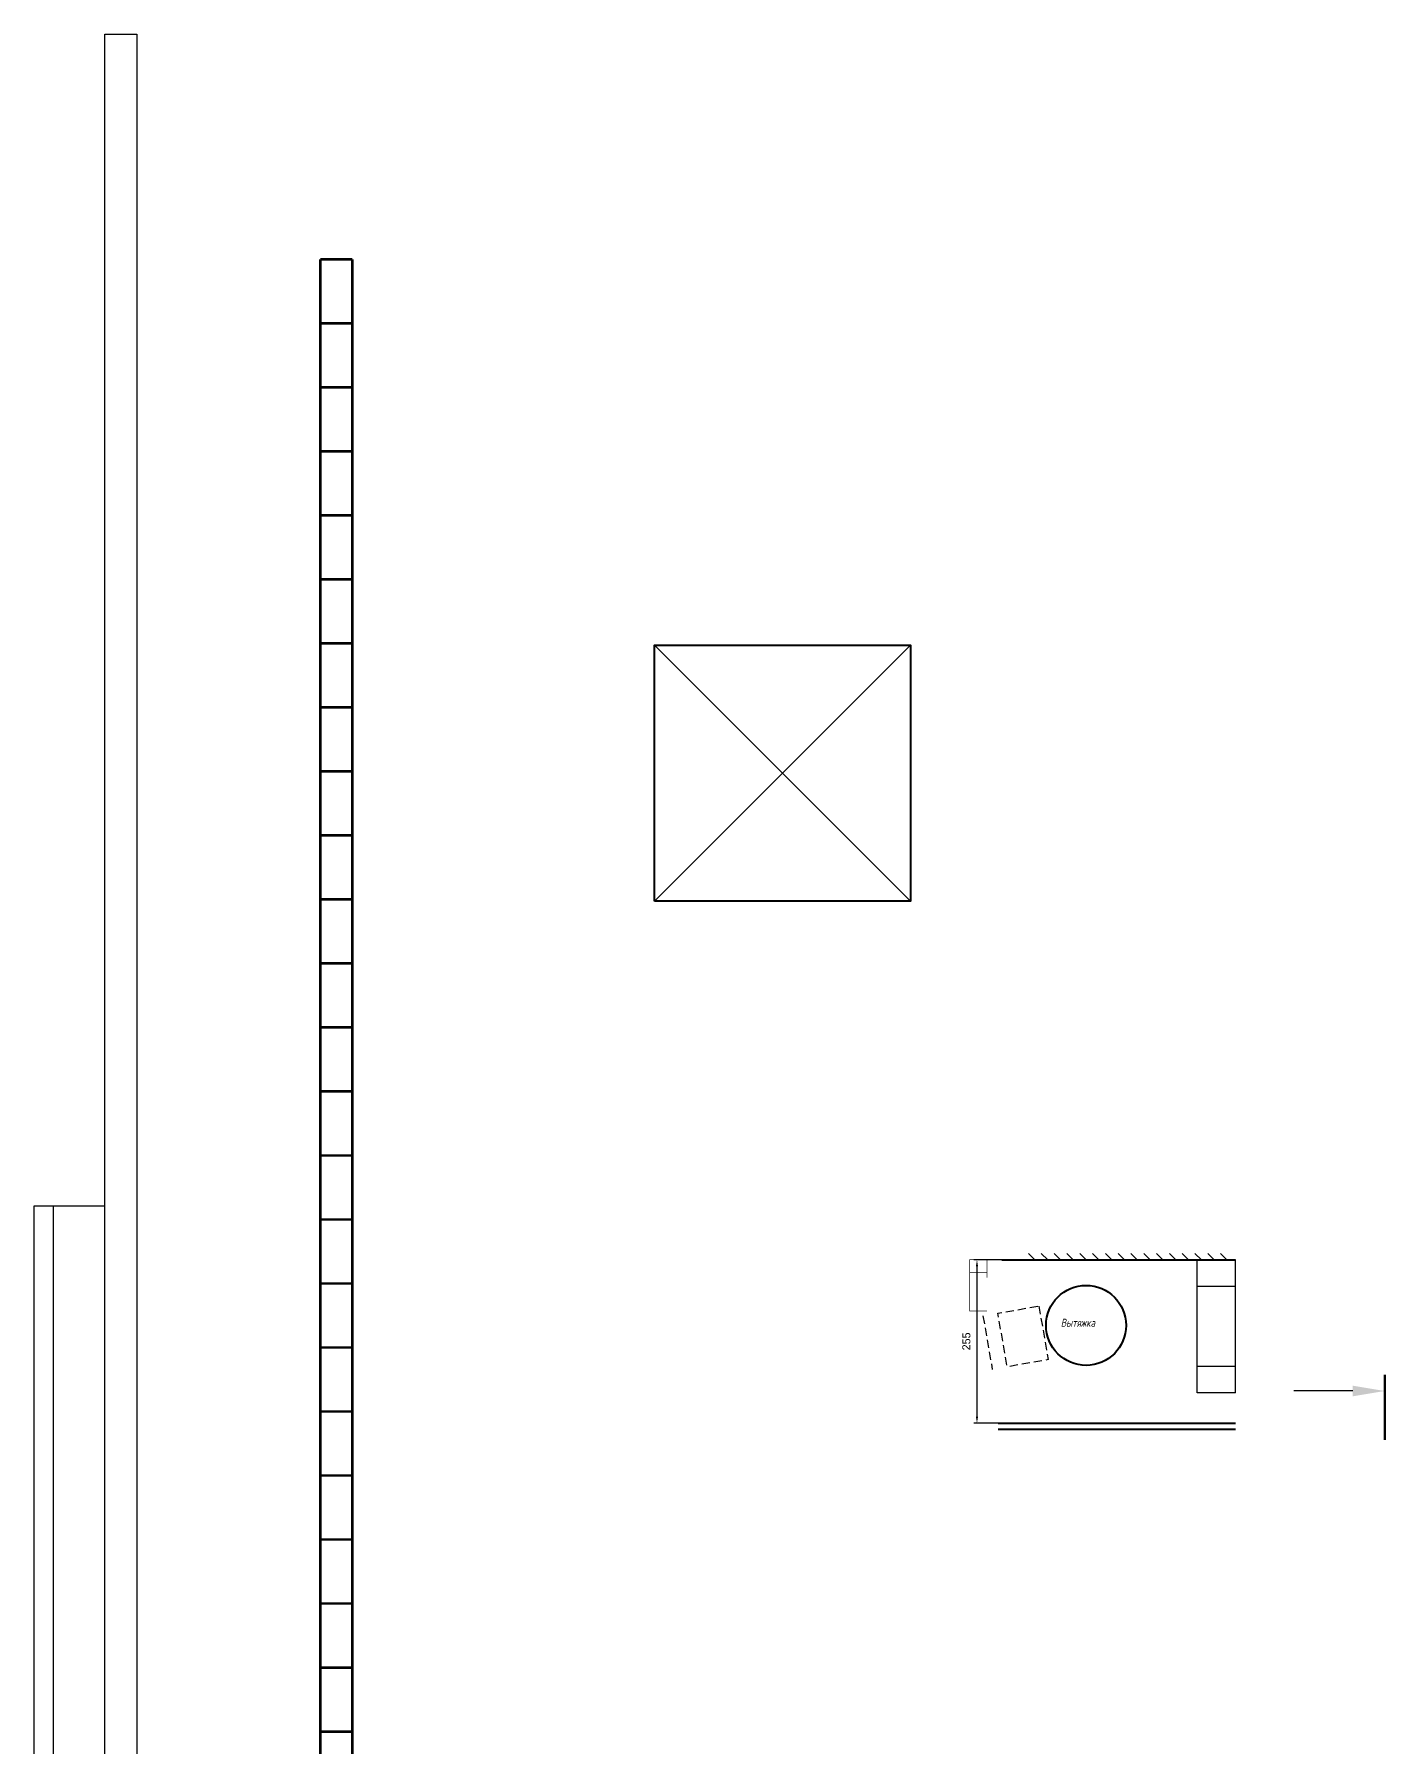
# Model space of a CAD drawing. Header units: millimetres. Extents: x 4451 to 17509, y 2501 to 27511.
# Drawn here: x 12421 to 14530, y 13583 to 16260 of the extents above; entities that cross this region are included whole.
import ezdxf

# ---------------------------------------------------------------- set-up
doc = ezdxf.new("R2010")
doc.units = ezdxf.units.MM
doc.header["$PDMODE"] = 34
doc.header["$PDSIZE"] = 50
doc.linetypes.add('DASHED', pattern=[19.05, 12.7, -6.35])
for name, color, linetype in [('04 Освещение', 7, 'Continuous'), ('05 Кабельные трассы', 7, 'Continuous'), ('10 Перегородки', 7, 'Continuous'), ('12 Разрезы', 7, 'Continuous')]:
    doc.layers.add(name, color=color, linetype=linetype)
doc.styles.get("Standard").update_dxf_attribs({"font": 'Ubuntu-R.ttf'})
doc.styles.add('ГОСТ-ISOCPEUR', font='isocpeui.ttf', dxfattribs={"width": 0.8})
doc.dimstyles.new('ISO-25', dxfattribs={"dimtxt": 2.5, "dimasz": 2.5, "dimexe": 1.25, "dimexo": 0.625, "dimtad": 1, "dimtxsty": 'Standard', "dimcen": 2.5, "dimadec": 0, "dimazin": 0, "dimtfac": 1, "dimtmove": 0, "dimatfit": 3, "dimfxl": 1, "dimarcsym": 0})

# ---------------------------------------------------------------- blocks, each defined once
blk = doc.blocks.new('*D359')
at = {"layer": '12 Разрезы', "color": 0, "lineweight": -2}
for p, q in [((13932.5, 14345.6), (13888.5, 14345.6)), ((13893.5, 14335.6), (13893.5, 14100.6)), ((13926.4, 14090.6), (13888.5, 14090.6))]:
    blk.add_line(p, q, dxfattribs=at)
at = {"layer": '12 Разрезы', "color": 0}
for points in [[(13895.2, 14335.6), (13891.8, 14335.6), (13893.5, 14345.6)], [(13891.8, 14100.6), (13895.2, 14100.6), (13893.5, 14090.6)]]:
    blk.add_solid(points, dxfattribs=at)
at = {"layer": 'Defpoints', "color": 0}
for p in [(13932.5, 14345.6), (13893.5, 14090.6), (13926.4, 14090.6)]:
    blk.add_point(p, dxfattribs=at)
at = {"layer": '12 Разрезы', "color": 0, "insert": (13877, 14218.1), "char_height": 12.5, "attachment_point": 5, "rotation": 90}
blk.add_mtext('255', dxfattribs=at)

msp = doc.modelspace()

# ---------------------------------------------------------------- linework, layer by layer
at = {"layer": '04 Освещение', "color": 3}
for p, q in [((13389.79, 15305.67), (13789.79, 14905.67)), ((13789.79, 15305.67), (13389.79, 14905.67))]:
    msp.add_line(p, q, dxfattribs=at)
at = {"layer": '04 Освещение', "color": 3, "lineweight": 40}
msp.add_lwpolyline([(13389.79, 14905.67), (13389.79, 15305.67), (13789.79, 15305.67), (13789.79, 14905.67)], close=True, dxfattribs=at)
at = {"layer": '05 Кабельные трассы', "const_width": 4}
for points in [[(12917.848, 15908.615), (12867.848, 15908.615)], [(12867.848, 15908.615), (12867.848, 13447.234)], [(12917.848, 15908.615), (12917.848, 13408.615)], [(12917.848, 15808.615), (12867.848, 15808.615)], [(12917.848, 15708.615), (12867.848, 15708.615)], [(12917.848, 15608.615), (12867.848, 15608.615)], [(12917.848, 15508.615), (12867.848, 15508.615)], [(12917.848, 15408.615), (12867.848, 15408.615)], [(12917.848, 15308.615), (12867.848, 15308.615)], [(12917.848, 15208.615), (12867.848, 15208.615)], [(12917.848, 15108.615), (12867.848, 15108.615)], [(12917.848, 15008.615), (12867.848, 15008.615)], [(12917.848, 14908.615), (12867.848, 14908.615)], [(12917.848, 14808.615), (12867.848, 14808.615)], [(12917.848, 14708.615), (12867.848, 14708.615)], [(12917.848, 14608.615), (12867.848, 14608.615)], [(12917.848, 14508.615), (12867.848, 14508.615)], [(12917.848, 14408.615), (12867.848, 14408.615)], [(12917.848, 14308.615), (12867.848, 14308.615)], [(12917.848, 14208.615), (12867.848, 14208.615)], [(12917.848, 14108.615), (12867.848, 14108.615)], [(12917.848, 14008.615), (12867.848, 14008.615)], [(12917.848, 13908.615), (12867.848, 13908.615)], [(12917.848, 13808.615), (12867.848, 13808.615)], [(12917.848, 13708.615), (12867.848, 13708.615)], [(12917.848, 13608.615), (12867.848, 13608.615)]]:
    msp.add_lwpolyline(points, dxfattribs=at)
at = {"layer": '10 Перегородки', "color": 3, "linetype": 'Continuous', "ltscale": 10}
for p, q in [((12531.234, 14430.115), (12531.234, 16260.115)), ((12531.234, 16260.115), (12581.234, 16260.115)), ((12581.234, 16260.115), (12581.234, 13340.115))]:
    msp.add_line(p, q, dxfattribs=at)
at = {"layer": '10 Перегородки', "color": 74, "linetype": 'Continuous', "ltscale": 10}
for p, q in [((12421.234, 10380.115), (12421.234, 14430.115)), ((12421.234, 14430.115), (12451.234, 14430.115))]:
    msp.add_line(p, q, dxfattribs=at)
at = {"layer": '10 Перегородки', "color": 4}
for p, q in [((12451.234, 10380.115), (12451.234, 14430.115)), ((12451.234, 14430.115), (12531.234, 14430.115)), ((12531.234, 10300.115), (12531.234, 14430.115))]:
    msp.add_line(p, q, dxfattribs=at)
at = {"layer": '12 Разрезы'}
for p, q in [((13973.973, 14355.605), (13983.93, 14345.648)), ((13993.973, 14355.605), (14003.93, 14345.648)), ((14013.973, 14355.605), (14023.93, 14345.648)), ((14033.973, 14355.605), (14043.93, 14345.648)), ((14053.973, 14355.605), (14063.93, 14345.648)), ((14073.973, 14355.605), (14083.93, 14345.648)), ((14093.973, 14355.605), (14103.93, 14345.648)), ((14113.973, 14355.605), (14123.93, 14345.648)), ((14133.973, 14355.605), (14143.93, 14345.648)), ((14153.973, 14355.605), (14163.93, 14345.648)), ((14173.973, 14355.605), (14183.93, 14345.648)), ((14193.973, 14355.605), (14203.93, 14345.648)), ((14213.973, 14355.605), (14223.93, 14345.648)), ((14233.973, 14355.605), (14243.93, 14345.648)), ((14253.973, 14355.605), (14263.93, 14345.648)), ((14273.973, 14355.605), (14283.93, 14345.648)), ((14237.43, 14345.648), (14297.43, 14345.648)), ((14237.43, 14137.648), (14237.43, 14345.648)), ((14297.43, 14137.648), (14297.43, 14345.648)), ((14297.43, 14304.148), (14237.43, 14304.148)), ((14297.43, 14179.148), (14297.43, 14304.148)), ((14297.43, 14179.148), (14237.43, 14179.148)), ((14297.43, 14137.648), (14237.43, 14137.648)), ((14480.308, 14140.664), (14388.23, 14140.664))]:
    msp.add_line(p, q, dxfattribs=at)
at = {"layer": '12 Разрезы', "lineweight": 40}
msp.add_line((13932.486, 14345.648), (14297.43, 14345.648), dxfattribs=at)
at = {"layer": '12 Разрезы', "linetype": 'DASHED', "lineweight": -2}
msp.add_line((13902.863, 14258.163), (13917.486, 14174.43), dxfattribs=at)
at = {"layer": '12 Разрезы', "lineweight": 100}
msp.add_line((14530.308, 14064.259), (14530.308, 14165.827), dxfattribs=at)
at = {"layer": '12 Разрезы', "color": 252, "lineweight": 40}
for p, q in [((13926.43, 14090.648), (14297.43, 14090.648)), ((13926.43, 14081.148), (14297.43, 14081.148))]:
    msp.add_line(p, q, dxfattribs=at)
at = {"layer": '12 Разрезы', "color": 3, "const_width": 1}
msp.add_lwpolyline([(13881.93, 14317.648), (13881.93, 14345.648), (13908.93, 14345.648), (13908.93, 14317.648)], dxfattribs=at)
at = {"layer": '12 Разрезы', "color": 5, "const_width": 1}
msp.add_lwpolyline([(13908.93, 14265.648), (13881.93, 14265.648), (13881.93, 14325.648), (13908.93, 14325.648)], dxfattribs=at)
at = {"layer": '12 Разрезы', "linetype": 'DASHED', "lineweight": -2, "flags": 128}
msp.add_lwpolyline([(13990.125, 14273.402), (14004.748, 14189.669), (13940.717, 14178.487), (13926.094, 14262.22)], close=True, dxfattribs=at)
at = {"layer": '12 Разрезы', "lineweight": 40}
msp.add_circle((14063.93, 14243.148), 62.5, dxfattribs=at)
at = {"layer": '12 Разрезы'}
msp.add_solid([(14480.308, 14148.997), (14530.308, 14140.664), (14480.308, 14132.331)], dxfattribs=at)

# ---------------------------------------------------------------- texts
at = {"layer": '12 Разрезы', "linetype": 'Continuous', "style": 'ГОСТ-ISOCPEUR', "width": 0.8}
msp.add_text('Вытяжка', height=12.5, dxfattribs=at).set_placement((14024.446, 14240.969))

# ---------------------------------------------------------------- dimensions: what is measured, and where the dimension line sits
at = {"layer": '12 Разрезы'}
dim = msp.add_linear_dim(base=(13893.507, 14090.648), p1=(13932.486, 14345.648), p2=(13926.43, 14090.648), angle=90, dimstyle='ISO-25', override={"dimtxt": 12.5, "dimasz": 10, "dimexe": 5, "dimexo": 0, "dimgap": 10, "dimdec": 0}, dxfattribs=at)
dim.commit()
dim.dimension.update_dxf_attribs({"geometry": '*D359', "text_midpoint": (13876.977, 14218.148)})

doc.saveas('drawing.dxf')
